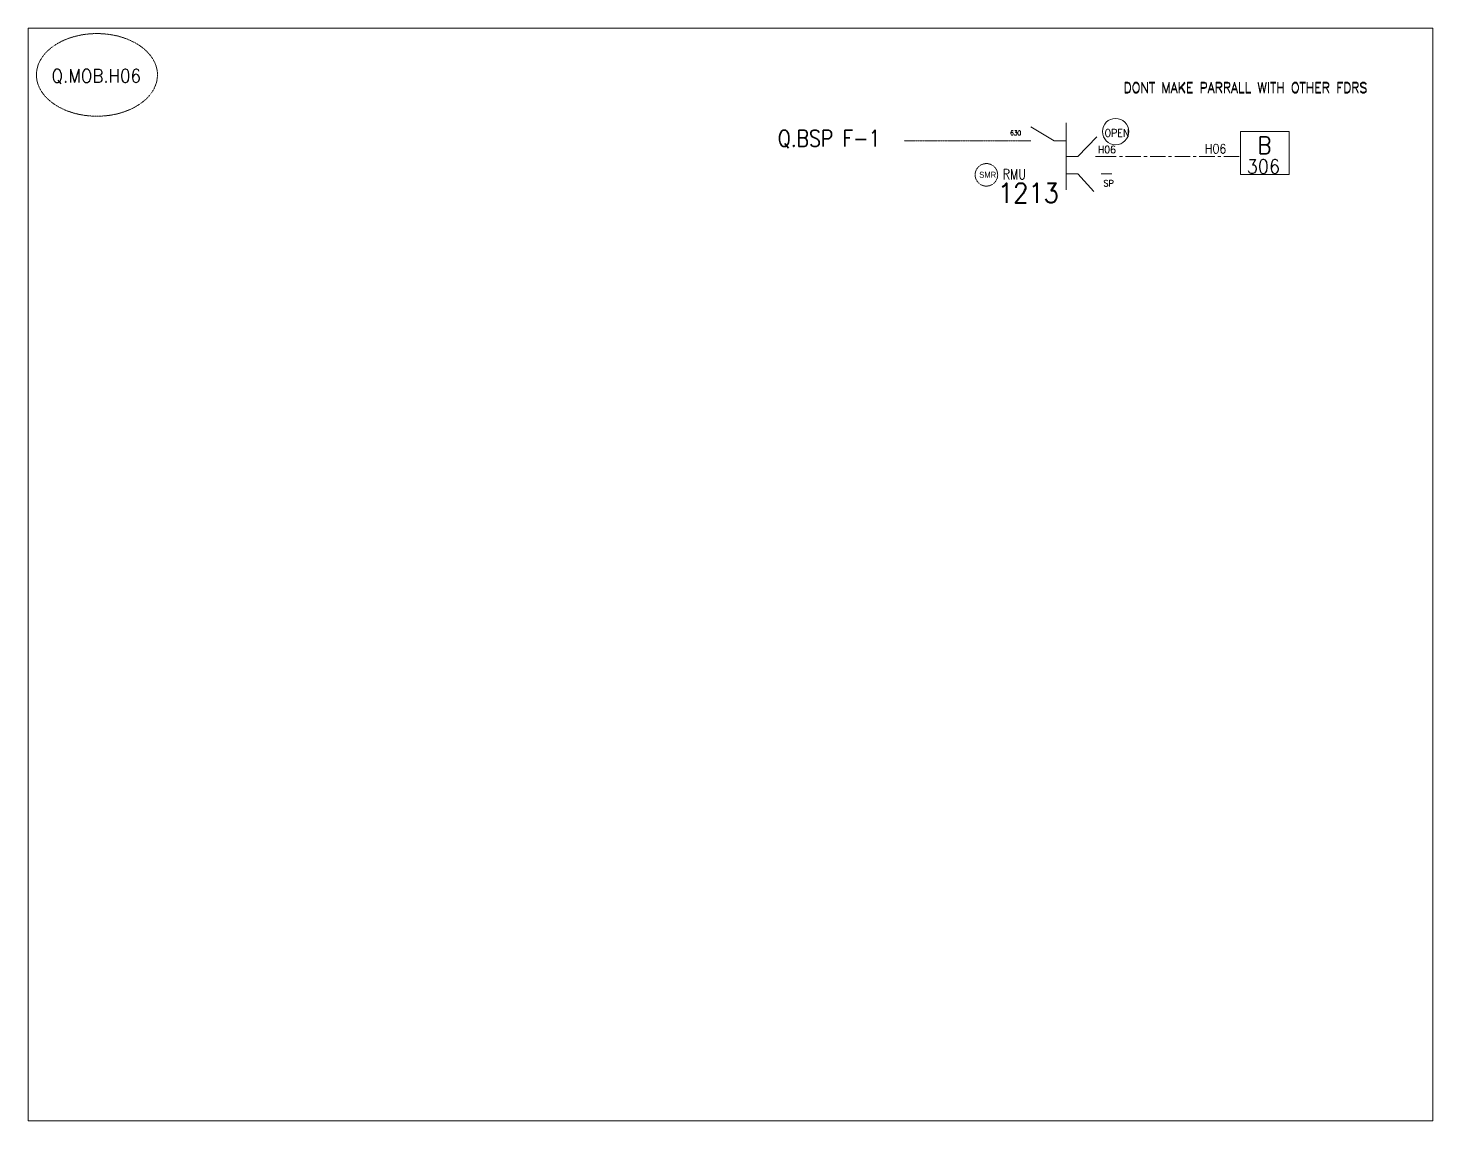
# Model space of a CAD drawing. Header units: metres. Extents: x 65984 to 144644, y -19036 to 23726.
# Drawn here: x 90215 to 92260, y 7376 to 8968 of the extents above; entities that cross this region are included whole.
import ezdxf
from ezdxf.enums import TextEntityAlignment as Align

# ---------------------------------------------------------------- set-up
doc = ezdxf.new("R2010")
doc.units = ezdxf.units.M
doc.header["$MEASUREMENT"] = 0
doc.linetypes.add('( Center )', pattern=[2, 1.25, -0.25, 0.25, -0.25])
doc.linetypes.add('DGN Style 3', pattern=[0.013877, 0, -0.013877])
doc.layers.get('0').update_dxf_attribs({"color": 95, "lineweight": 40})
for name, color, linetype, lineweight in [('d_eos', 111, 'Continuous', 40), ('d_tf no', 6, 'Continuous', 40), ('d_ug cable', 95, 'Continuous', 40), ('FDR  1  16', 234, 'Continuous', 40), ('fedr no', 95, 'Continuous', 40), ('GRID STATION  04', 7, 'Continuous', 40), ('Level 37', 7, 'Continuous', 0), ('O H MAIN FEEDER', 4, 'Continuous', 100), ('SW N O', 114, 'Continuous', 30)]:
    doc.layers.add(name, color=color, linetype=linetype, lineweight=lineweight)
doc.styles.add('Style-msdefault', font='msdefault.shx')
doc.styles.add('Style-simplex', font='simplex.shx')
doc.styles.add('Style-STANDARD', font='STANDARD.shx')

# ---------------------------------------------------------------- blocks, each defined once
blk = doc.blocks.new('*U4350')
at = {"layer": 'SW N O', "color": 151, "lineweight": 13, "ltscale": 0.426762}
blk.add_circle((0, 0), 16.8, dxfattribs=at)
at = {"layer": 'SW N O', "color": 151, "lineweight": 13, "insert": (1.7, -1.8), "char_height": 9.6, "attachment_point": 5, "line_spacing_factor": 0.6, "style": 'Style-STANDARD'}
blk.add_mtext('OPEN', dxfattribs=at)

msp = doc.modelspace()

# ---------------------------------------------------------------- linework, layer by layer
at = {"color": 222, "linetype": 'DGN Style 3', "lineweight": 13, "true_color": 0xc71585}
msp.add_line((91657.1, 8804), (91490.3, 8804), dxfattribs=at)
at = {"layer": 'd_eos', "color": 2, "linetype": 'Continuous', "lineweight": 13, "ltscale": 1.934585}
for p, q in [((91691.7, 8814), (91674.6, 8824.2)), ((91726, 8732.4), (91726, 8830.3)), ((91674.6, 8803.9), (91657.5, 8803.9)), ((91708.8, 8803.9), (91691.7, 8814)), ((91726, 8803.9), (91708.8, 8803.9)), ((91743.1, 8781.3), (91770.7, 8810)), ((91743.1, 8781.3), (91726, 8781.3)), ((91777.7, 8781.3), (91768.9, 8781.3)), ((91725.9, 8755.8), (91743.1, 8755.8)), ((91743.1, 8755.8), (91766.7, 8730.2)), ((91777.3, 8755.8), (91792.9, 8755.8))]:
    msp.add_line(p, q, dxfattribs=at)
at = {"layer": 'd_ug cable', "color": 2, "linetype": 'DGN Style 3', "lineweight": 13}
msp.add_circle((91610.1, 8754.4), 16.4, dxfattribs=at)
at = {"layer": 'FDR  1  16', "color": 114, "linetype": '( Center )', "lineweight": 13, "ltscale": 17.899664}
msp.add_line((91978.2, 8781.3), (91777.7, 8781.3), dxfattribs=at)
at = {"layer": 'fedr no', "color": 82, "linetype": 'DGN Style 3', "lineweight": 13, "true_color": 0x1dc70e}
msp.add_ellipse((90315.1, 8900), major_axis=(88.1, 0), ratio=0.682991, dxfattribs=at)
at = {"layer": 'GRID STATION  04', "color": 114, "linetype": 'Continuous', "lineweight": 13, "ltscale": 0.494031, "flags": 128}
msp.add_lwpolyline([(92050.8, 8817.6), (91979.8, 8817.6), (91979.8, 8754.9), (92050.8, 8754.9)], close=True, dxfattribs=at)
at = {"layer": 'O H MAIN FEEDER', "color": 140, "lineweight": 13, "ltscale": 0.498271, "flags": 128}
msp.add_lwpolyline([(90214.9, 8968.2), (92260.1, 8968.2), (92260.1, 7376.4), (90214.9, 7376.4)], close=True, dxfattribs=at)

# ---------------------------------------------------------------- block references
at = {"layer": 'SW N O', "color": 151, "lineweight": 13, "xscale": 1.142580401702653, "yscale": 1.142580401702653, "zscale": 1.142580401702653}
msp.add_blockref('*U4350', (91798.2, 8817.4), dxfattribs=at)

# ---------------------------------------------------------------- texts
at = {"layer": 'd_tf no', "color": 1, "linetype": 'Continuous', "lineweight": 40, "style": 'Style-msdefault', "width": 0.945946}
msp.add_text('SMR', height=8.81, dxfattribs=at).set_placement((91599.6, 8758.9), align=Align.TOP_LEFT)
at = {"layer": 'fedr no', "color": 6, "linetype": 'Continuous', "lineweight": 13, "insert": (90314.1, 8897.6), "char_height": 24.629, "attachment_point": 5, "style": 'Style-STANDARD'}
msp.add_mtext('\\H0.792701x;Q.MOB.H06', dxfattribs=at)
at = {"layer": 'fedr no', "color": 2, "linetype": 'Continuous', "lineweight": 13, "char_height": 18.308, "attachment_point": 5, "style": 'Style-STANDARD'}
for insert in [(91987.2, 8882), (91987.2, 8881.3), (91987.2, 8880.7)]:
    msp.add_mtext('\\H0.792701x;DONT MAKE PARRALL WITH OTHER FDRS', dxfattribs=dict(at, insert=insert))
at = {"layer": 'GRID STATION  04', "color": 7, "linetype": 'Continuous', "lineweight": 13, "ltscale": 1.095406, "style": 'Style-simplex', "width": 0.866667}
msp.add_text('H06', height=13.56, dxfattribs=at).set_placement((91943.8, 8792.5), align=Align.MIDDLE_CENTER)
at = {"layer": 'GRID STATION  04', "color": 114, "linetype": 'Continuous', "lineweight": 13, "ltscale": 2.247151, "style": 'Style-STANDARD'}
msp.add_text('B', height=24.8, dxfattribs=at).set_placement((92014.8, 8797.4), align=Align.MIDDLE_CENTER)
at = {"layer": 'GRID STATION  04', "color": 114, "linetype": 'Continuous', "lineweight": 13, "ltscale": 1.749006, "style": 'Style-STANDARD'}
msp.add_text('306', height=20.69, dxfattribs=at).set_placement((92013.4, 8766.5), align=Align.MIDDLE_CENTER)
at = {"layer": 'Level 37', "color": 7, "linetype": 'Continuous', "lineweight": 13, "style": 'Style-STANDARD', "width": 0.909091}
msp.add_text('630', height=6.8, dxfattribs=at).set_placement((91652.6, 8815.5), align=Align.MIDDLE_CENTER)
at = {"layer": 'Level 37', "color": 7, "linetype": 'Continuous', "lineweight": 13, "ltscale": 0.972994, "style": 'Style-simplex', "width": 0.909091}
msp.add_text('H06', height=10.9, dxfattribs=at).set_placement((91785.5, 8791.2), align=Align.MIDDLE_CENTER)
at = {"layer": 'Level 37', "color": 2, "linetype": 'Continuous', "lineweight": 13, "ltscale": 1.5552}
for s, height, style, width, p in [('RMU', 15.13, 'Style-STANDARD', 0.854701, (91650.8, 8755.3)), ('1213', 28.45, 'Style-simplex', 0.909091, (91671.3, 8728.1))]:
    msp.add_text(s, height=height, dxfattribs=dict(at, style=style, width=width)).set_placement(p, align=Align.MIDDLE_CENTER)
at = {"layer": 'Level 37', "color": 7, "linetype": 'Continuous', "lineweight": 13, "ltscale": 1.39968, "style": 'Style-simplex', "width": 0.909091}
msp.add_text('SP', height=9.52, dxfattribs=at).set_placement((91788, 8742.1), align=Align.MIDDLE_CENTER)
at = {"layer": 'Level 37', "color": 55, "linetype": 'Continuous', "lineweight": 13, "ltscale": 1.989264, "insert": (91381, 8806.4), "char_height": 24.185, "attachment_point": 5, "line_spacing_factor": 0.6, "style": 'Style-STANDARD'}
msp.add_mtext('\\H1x;\\W0.909091;Q.BSP F-1', dxfattribs=at)

doc.saveas('drawing.dxf')
